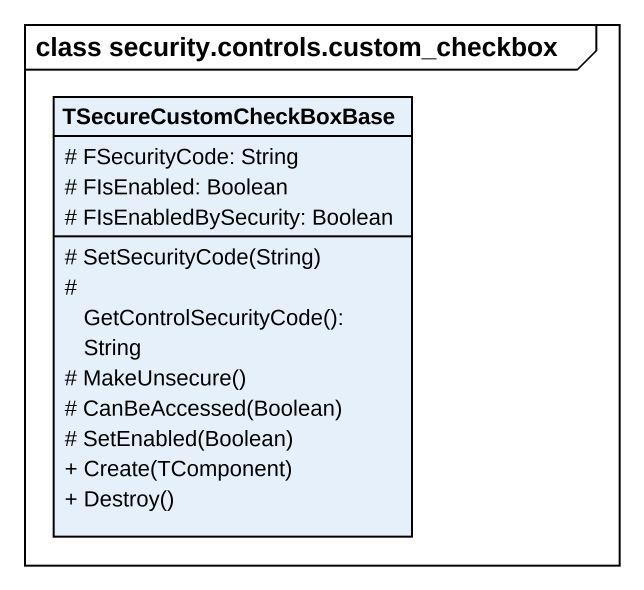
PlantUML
@startuml
mainframe class security.controls.custom_checkbox
hide circle
hide empty members
skinparam classAttributeIconSize 0
class TSecureCustomCheckBoxBase {
  # FSecurityCode: String
  # FIsEnabled: Boolean
  # FIsEnabledBySecurity: Boolean
  # SetSecurityCode(String)
  # GetControlSecurityCode(): String
  # MakeUnsecure()
  # CanBeAccessed(Boolean)
  # SetEnabled(Boolean)
  + Create(TComponent)
  + Destroy()
}
@enduml
